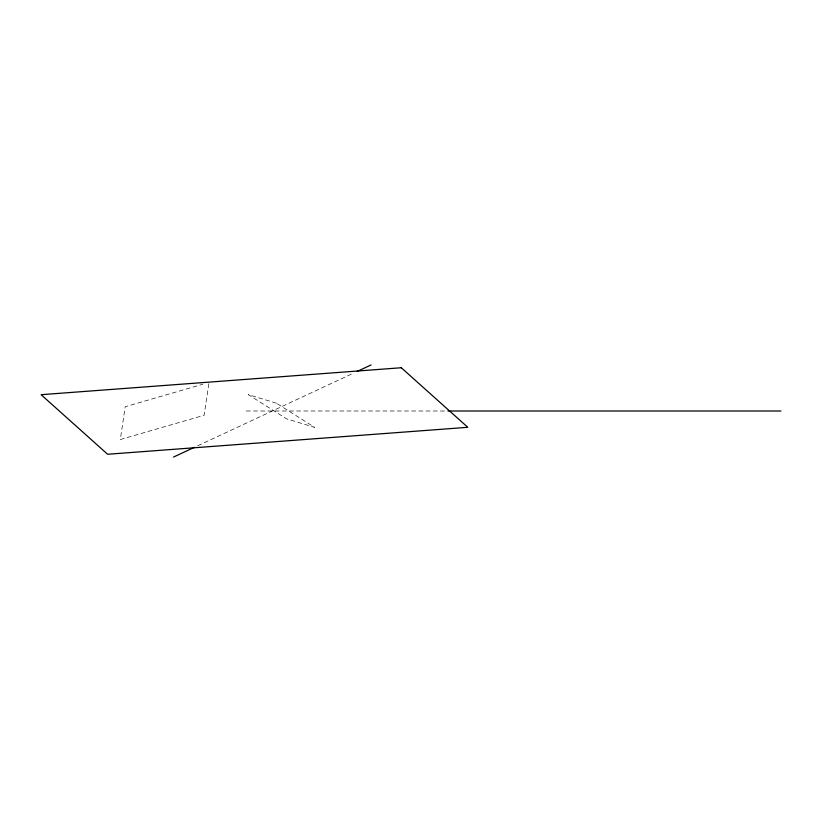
<?xml version="1.0" encoding="UTF-8"?>
<svg xmlns="http://www.w3.org/2000/svg" width="822" height="822" viewBox="0 0 822 822"><rect width="100%" height="100%" fill="white"/><g stroke="black" fill="none" stroke-linecap="round" stroke-linejoin="round"><path stroke-width="0.62" stroke-dasharray="4.11 3.08" d="M208.819 383.72L204.103 415.274L120.31 439.534L125.201 406.726L202.839 384.244M197.722 445.781L353.789 373.003M246.261 411L446.644 411M276.367 403.17L248.306 394.642L286.539 418.83L314.61 427.358L276.367 403.17"/><path stroke-width="1.23" d="M173.534 457.053L194.352 447.343M357.251 371.39L371.071 364.947M447.928 411L780.9 411M401.29 367.742L41.1 394.694L107.61 454.258L467.8 427.306L401.29 367.742"/></g></svg>
